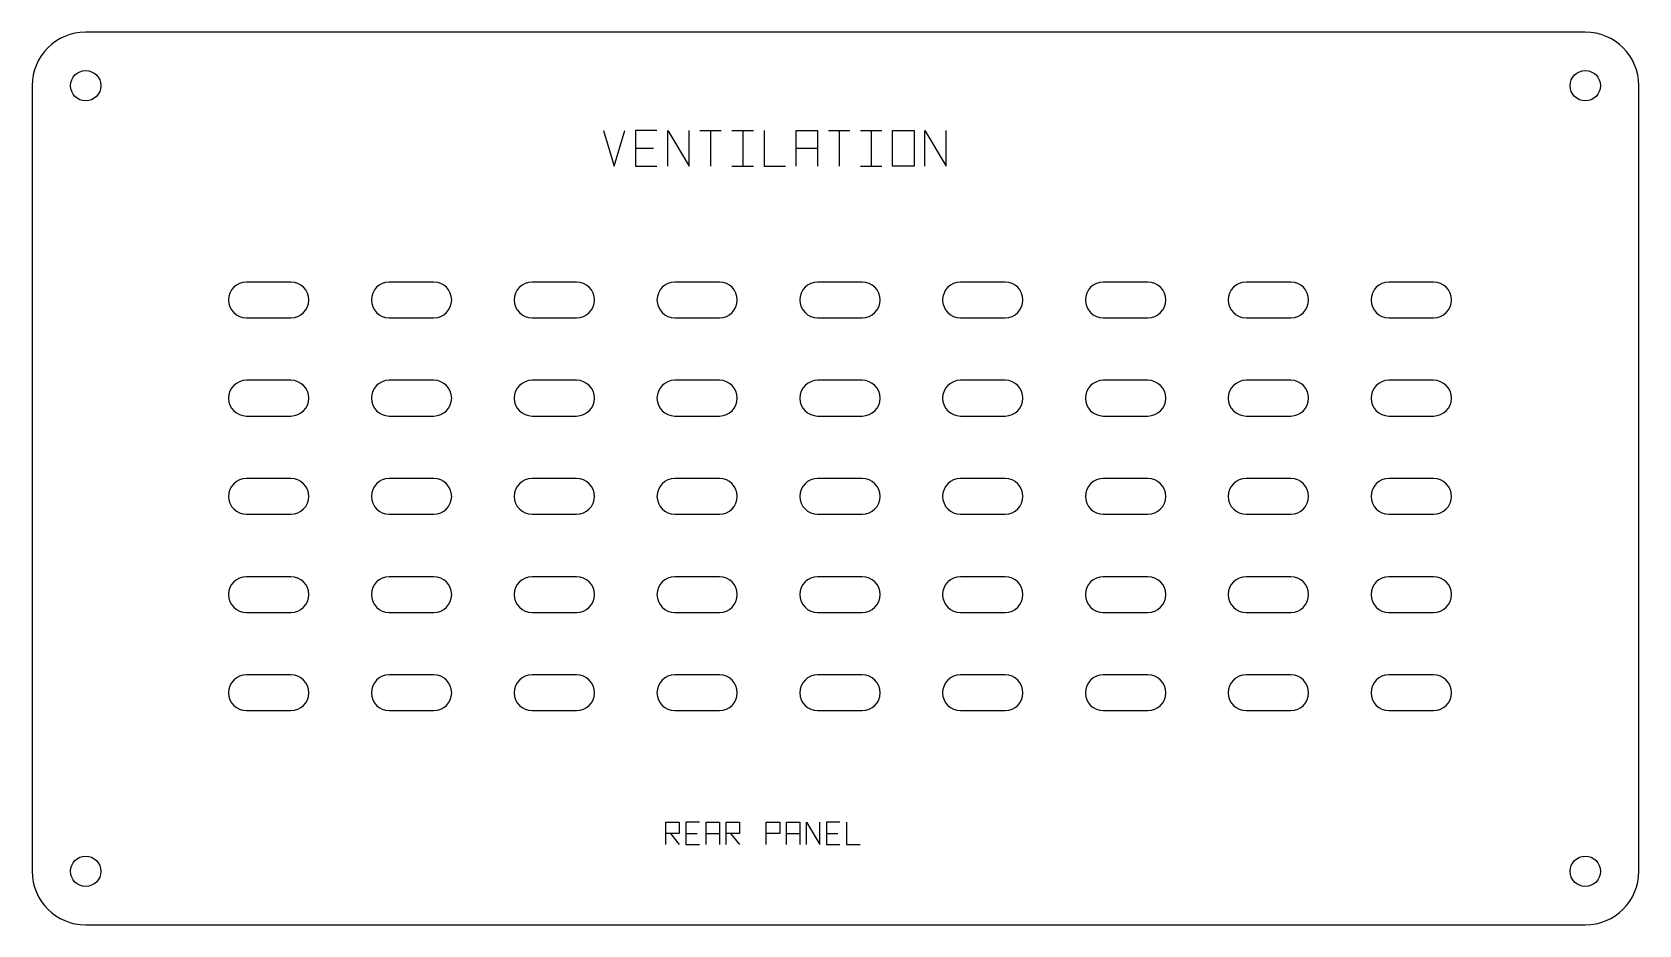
# Model space of a CAD drawing. Header units: millimetres. Extents: x 0 to 180, y 0 to 100.
import ezdxf

# ---------------------------------------------------------------- set-up
doc = ezdxf.new("R2010")
doc.units = ezdxf.units.MM

msp = doc.modelspace()

# ---------------------------------------------------------------- linework, layer by layer
at = {"color": 7}
for p, q in [((174, 100), (6, 100)), ((0, 94), (0, 6)), ((180, 6), (180, 94)), ((29, 72), (24, 72)), ((45, 72), (40, 72)), ((61, 72), (56, 72)), ((77, 72), (72, 72)), ((93, 72), (88, 72)), ((109, 72), (104, 72)), ((125, 72), (120, 72)), ((141, 72), (136, 72)), ((157, 72), (152, 72)), ((22, 70), (22, 70)), ((31, 70), (31, 70)), ((38, 70), (38, 70)), ((47, 70), (47, 70)), ((54, 70), (54, 70)), ((63, 70), (63, 70)), ((70, 70), (70, 70)), ((79, 70), (79, 70)), ((86, 70), (86, 70)), ((95, 70), (95, 70)), ((102, 70), (102, 70)), ((111, 70), (111, 70)), ((118, 70), (118, 70)), ((127, 70), (127, 70)), ((134, 70), (134, 70)), ((143, 70), (143, 70)), ((150, 70), (150, 70)), ((159, 70), (159, 70)), ((24, 68), (29, 68)), ((40, 68), (45, 68)), ((56, 68), (61, 68)), ((72, 68), (77, 68)), ((88, 68), (93, 68)), ((104, 68), (109, 68)), ((120, 68), (125, 68)), ((136, 68), (141, 68)), ((152, 68), (157, 68)), ((29, 61), (24, 61)), ((45, 61), (40, 61)), ((61, 61), (56, 61)), ((77, 61), (72, 61)), ((93, 61), (88, 61)), ((109, 61), (104, 61)), ((125, 61), (120, 61)), ((141, 61), (136, 61)), ((157, 61), (152, 61)), ((22, 59), (22, 59)), ((31, 59), (31, 59)), ((38, 59), (38, 59)), ((47, 59), (47, 59)), ((54, 59), (54, 59)), ((63, 59), (63, 59)), ((70, 59), (70, 59)), ((79, 59), (79, 59)), ((86, 59), (86, 59)), ((95, 59), (95, 59)), ((102, 59), (102, 59)), ((111, 59), (111, 59)), ((118, 59), (118, 59)), ((127, 59), (127, 59)), ((134, 59), (134, 59)), ((143, 59), (143, 59)), ((150, 59), (150, 59)), ((159, 59), (159, 59)), ((24, 57), (29, 57)), ((40, 57), (45, 57)), ((56, 57), (61, 57)), ((72, 57), (77, 57)), ((88, 57), (93, 57)), ((104, 57), (109, 57)), ((120, 57), (125, 57)), ((136, 57), (141, 57)), ((152, 57), (157, 57)), ((29, 50), (24, 50)), ((45, 50), (40, 50)), ((61, 50), (56, 50)), ((77, 50), (72, 50)), ((93, 50), (88, 50)), ((109, 50), (104, 50)), ((125, 50), (120, 50)), ((141, 50), (136, 50)), ((157, 50), (152, 50)), ((22, 48), (22, 48)), ((31, 48), (31, 48)), ((38, 48), (38, 48)), ((47, 48), (47, 48)), ((54, 48), (54, 48)), ((63, 48), (63, 48)), ((70, 48), (70, 48)), ((79, 48), (79, 48)), ((86, 48), (86, 48)), ((95, 48), (95, 48)), ((102, 48), (102, 48)), ((111, 48), (111, 48)), ((118, 48), (118, 48)), ((127, 48), (127, 48)), ((134, 48), (134, 48)), ((143, 48), (143, 48)), ((150, 48), (150, 48)), ((159, 48), (159, 48)), ((24, 46), (29, 46)), ((40, 46), (45, 46)), ((56, 46), (61, 46)), ((72, 46), (77, 46)), ((88, 46), (93, 46)), ((104, 46), (109, 46)), ((120, 46), (125, 46)), ((136, 46), (141, 46)), ((152, 46), (157, 46)), ((29, 39), (24, 39)), ((45, 39), (40, 39)), ((61, 39), (56, 39)), ((77, 39), (72, 39)), ((93, 39), (88, 39)), ((109, 39), (104, 39)), ((125, 39), (120, 39)), ((141, 39), (136, 39)), ((157, 39), (152, 39)), ((22, 37), (22, 37)), ((31, 37), (31, 37)), ((38, 37), (38, 37)), ((47, 37), (47, 37)), ((54, 37), (54, 37)), ((63, 37), (63, 37)), ((70, 37), (70, 37)), ((79, 37), (79, 37)), ((86, 37), (86, 37)), ((95, 37), (95, 37)), ((102, 37), (102, 37)), ((111, 37), (111, 37)), ((118, 37), (118, 37)), ((127, 37), (127, 37)), ((134, 37), (134, 37)), ((143, 37), (143, 37)), ((150, 37), (150, 37)), ((159, 37), (159, 37)), ((24, 35), (29, 35)), ((40, 35), (45, 35)), ((56, 35), (61, 35)), ((72, 35), (77, 35)), ((88, 35), (93, 35)), ((104, 35), (109, 35)), ((120, 35), (125, 35)), ((136, 35), (141, 35)), ((152, 35), (157, 35)), ((29, 28), (24, 28)), ((45, 28), (40, 28)), ((61, 28), (56, 28)), ((77, 28), (72, 28)), ((93, 28), (88, 28)), ((109, 28), (104, 28)), ((125, 28), (120, 28)), ((141, 28), (136, 28)), ((157, 28), (152, 28)), ((22, 26), (22, 26)), ((31, 26), (31, 26)), ((38, 26), (38, 26)), ((47, 26), (47, 26)), ((54, 26), (54, 26)), ((63, 26), (63, 26)), ((70, 26), (70, 26)), ((79, 26), (79, 26)), ((86, 26), (86, 26)), ((95, 26), (95, 26)), ((102, 26), (102, 26)), ((111, 26), (111, 26)), ((118, 26), (118, 26)), ((127, 26), (127, 26)), ((134, 26), (134, 26)), ((143, 26), (143, 26)), ((150, 26), (150, 26)), ((159, 26), (159, 26)), ((24, 24), (29, 24)), ((40, 24), (45, 24)), ((56, 24), (61, 24)), ((72, 24), (77, 24)), ((88, 24), (93, 24)), ((104, 24), (109, 24)), ((120, 24), (125, 24)), ((136, 24), (141, 24)), ((152, 24), (157, 24)), ((6, 0), (174, 0))]:
    msp.add_line(p, q, dxfattribs=at)
at = {"color": 4}
for p, q in [((64, 89), (65.2, 85)), ((65.2, 85), (66.4, 89)), ((70, 89), (67.6, 89)), ((67.6, 89), (67.6, 85)), ((71.2, 85), (71.2, 89)), ((71.2, 89), (73.6, 85)), ((73.6, 85), (73.6, 89)), ((74.8, 89), (77.2, 89)), ((76, 89), (76, 85)), ((78.4, 89), (80.8, 89)), ((79.6, 89), (79.6, 85)), ((82, 89), (82, 85)), ((85.6, 85), (85.6, 89)), ((85.6, 89), (88, 89)), ((88, 89), (88, 85)), ((89.2, 89), (91.6, 89)), ((90.4, 89), (90.4, 85)), ((92.8, 89), (95.2, 89)), ((94, 89), (94, 85)), ((96.4, 85), (96.4, 89)), ((96.4, 89), (98.8, 89)), ((98.8, 89), (98.8, 85)), ((100, 85), (100, 89)), ((100, 89), (102.4, 85)), ((102.4, 85), (102.4, 89)), ((67.6, 87), (69.6, 87)), ((85.6, 87), (88, 87)), ((67.6, 85), (70, 85)), ((78.4, 85), (80.8, 85)), ((82, 85), (84.4, 85)), ((92.8, 85), (95.2, 85)), ((98.8, 85), (96.4, 85)), ((71, 9), (71, 11.5)), ((71, 11.5), (72.5, 11.5)), ((72.5, 11.5), (72.5, 10.25)), ((74.75, 11.5), (73.25, 11.5)), ((73.25, 11.5), (73.25, 9)), ((75.5, 9), (75.5, 11.5)), ((75.5, 11.5), (77, 11.5)), ((77, 11.5), (77, 9)), ((77.75, 9), (77.75, 11.5)), ((77.75, 11.5), (79.25, 11.5)), ((79.25, 11.5), (79.25, 10.25)), ((82.25, 9), (82.25, 11.5)), ((82.25, 11.5), (83.75, 11.5)), ((83.75, 11.5), (83.75, 10.25)), ((84.5, 9), (84.5, 11.5)), ((84.5, 11.5), (86, 11.5)), ((86, 11.5), (86, 9)), ((86.75, 9), (86.75, 11.5)), ((86.75, 11.5), (88.25, 9)), ((88.25, 9), (88.25, 11.5)), ((90.5, 11.5), (89, 11.5)), ((89, 11.5), (89, 9)), ((91.25, 11.5), (91.25, 9)), ((72.5, 10.25), (71, 10.25)), ((71.5, 10.25), (72.5, 9)), ((73.25, 10.25), (74.5, 10.25)), ((73.25, 9), (74.75, 9)), ((75.5, 10.25), (77, 10.25)), ((79.25, 10.25), (77.75, 10.25)), ((78.25, 10.25), (79.25, 9)), ((83.75, 10.25), (82.25, 10.25)), ((84.5, 10.25), (86, 10.25)), ((89, 10.25), (90.25, 10.25)), ((89, 9), (90.5, 9)), ((91.25, 9), (92.75, 9))]:
    msp.add_line(p, q, dxfattribs=at)
at = {"color": 7}
for centre in [(6, 94), (174, 94), (6, 6), (174, 6)]:
    msp.add_circle(centre, 1.7, dxfattribs=at)
for centre, radius, start, end in [((6, 94), 6, 90, 180), ((174, 94), 6, 0, 90), ((24, 70), 2, 90, 180), ((29, 70), 2, 0, 90), ((40, 70), 2, 90, 180), ((45, 70), 2, 0, 90), ((56, 70), 2, 90, 180), ((61, 70), 2, 0, 90), ((72, 70), 2, 90, 180), ((77, 70), 2, 0, 90), ((88, 70), 2, 90, 180), ((93, 70), 2, 0, 90), ((104, 70), 2, 90, 180), ((109, 70), 2, 0, 90), ((120, 70), 2, 90, 180), ((125, 70), 2, 0, 90), ((136, 70), 2, 90, 180), ((141, 70), 2, 0, 90), ((152, 70), 2, 90, 180), ((157, 70), 2, 0, 90), ((24, 70), 2, 180, 270), ((29, 70), 2, 270, 360), ((40, 70), 2, 180, 270), ((45, 70), 2, 270, 360), ((56, 70), 2, 180, 270), ((61, 70), 2, 270, 360), ((72, 70), 2, 180, 270), ((77, 70), 2, 270, 360), ((88, 70), 2, 180, 270), ((93, 70), 2, 270, 360), ((104, 70), 2, 180, 270), ((109, 70), 2, 270, 360), ((120, 70), 2, 180, 270), ((125, 70), 2, 270, 360), ((136, 70), 2, 180, 270), ((141, 70), 2, 270, 360), ((152, 70), 2, 180, 270), ((157, 70), 2, 270, 360), ((24, 59), 2, 90, 180), ((29, 59), 2, 0, 90), ((40, 59), 2, 90, 180), ((45, 59), 2, 0, 90), ((56, 59), 2, 90, 180), ((61, 59), 2, 0, 90), ((72, 59), 2, 90, 180), ((77, 59), 2, 0, 90), ((88, 59), 2, 90, 180), ((93, 59), 2, 0, 90), ((104, 59), 2, 90, 180), ((109, 59), 2, 0, 90), ((120, 59), 2, 90, 180), ((125, 59), 2, 0, 90), ((136, 59), 2, 90, 180), ((141, 59), 2, 0, 90), ((152, 59), 2, 90, 180), ((157, 59), 2, 0, 90), ((24, 59), 2, 180, 270), ((29, 59), 2, 270, 360), ((40, 59), 2, 180, 270), ((45, 59), 2, 270, 360), ((56, 59), 2, 180, 270), ((61, 59), 2, 270, 360), ((72, 59), 2, 180, 270), ((77, 59), 2, 270, 360), ((88, 59), 2, 180, 270), ((93, 59), 2, 270, 360), ((104, 59), 2, 180, 270), ((109, 59), 2, 270, 360), ((120, 59), 2, 180, 270), ((125, 59), 2, 270, 360), ((136, 59), 2, 180, 270), ((141, 59), 2, 270, 360), ((152, 59), 2, 180, 270), ((157, 59), 2, 270, 360), ((24, 48), 2, 90, 180), ((29, 48), 2, 0, 90), ((40, 48), 2, 90, 180), ((45, 48), 2, 0, 90), ((56, 48), 2, 90, 180), ((61, 48), 2, 0, 90), ((72, 48), 2, 90, 180), ((77, 48), 2, 0, 90), ((88, 48), 2, 90, 180), ((93, 48), 2, 0, 90), ((104, 48), 2, 90, 180), ((109, 48), 2, 0, 90), ((120, 48), 2, 90, 180), ((125, 48), 2, 0, 90), ((136, 48), 2, 90, 180), ((141, 48), 2, 0, 90), ((152, 48), 2, 90, 180), ((157, 48), 2, 0, 90), ((24, 48), 2, 180, 270), ((29, 48), 2, 270, 360), ((40, 48), 2, 180, 270), ((45, 48), 2, 270, 360), ((56, 48), 2, 180, 270), ((61, 48), 2, 270, 360), ((72, 48), 2, 180, 270), ((77, 48), 2, 270, 360), ((88, 48), 2, 180, 270), ((93, 48), 2, 270, 360), ((104, 48), 2, 180, 270), ((109, 48), 2, 270, 360), ((120, 48), 2, 180, 270), ((125, 48), 2, 270, 360), ((136, 48), 2, 180, 270), ((141, 48), 2, 270, 360), ((152, 48), 2, 180, 270), ((157, 48), 2, 270, 360), ((24, 37), 2, 90, 180), ((29, 37), 2, 0, 90), ((40, 37), 2, 90, 180), ((45, 37), 2, 0, 90), ((56, 37), 2, 90, 180), ((61, 37), 2, 0, 90), ((72, 37), 2, 90, 180), ((77, 37), 2, 0, 90), ((88, 37), 2, 90, 180), ((93, 37), 2, 0, 90), ((104, 37), 2, 90, 180), ((109, 37), 2, 0, 90), ((120, 37), 2, 90, 180), ((125, 37), 2, 0, 90), ((136, 37), 2, 90, 180), ((141, 37), 2, 0, 90), ((152, 37), 2, 90, 180), ((157, 37), 2, 0, 90), ((24, 37), 2, 180, 270), ((29, 37), 2, 270, 360), ((40, 37), 2, 180, 270), ((45, 37), 2, 270, 360), ((56, 37), 2, 180, 270), ((61, 37), 2, 270, 360), ((72, 37), 2, 180, 270), ((77, 37), 2, 270, 360), ((88, 37), 2, 180, 270), ((93, 37), 2, 270, 360), ((104, 37), 2, 180, 270), ((109, 37), 2, 270, 360), ((120, 37), 2, 180, 270), ((125, 37), 2, 270, 360), ((136, 37), 2, 180, 270), ((141, 37), 2, 270, 360), ((152, 37), 2, 180, 270), ((157, 37), 2, 270, 360), ((24, 26), 2, 90, 180), ((29, 26), 2, 0, 90), ((40, 26), 2, 90, 180), ((45, 26), 2, 0, 90), ((56, 26), 2, 90, 180), ((61, 26), 2, 0, 90), ((72, 26), 2, 90, 180), ((77, 26), 2, 0, 90), ((88, 26), 2, 90, 180), ((93, 26), 2, 0, 90), ((104, 26), 2, 90, 180), ((109, 26), 2, 0, 90), ((120, 26), 2, 90, 180), ((125, 26), 2, 0, 90), ((136, 26), 2, 90, 180), ((141, 26), 2, 0, 90), ((152, 26), 2, 90, 180), ((157, 26), 2, 0, 90), ((24, 26), 2, 180, 270), ((29, 26), 2, 270, 360), ((40, 26), 2, 180, 270), ((45, 26), 2, 270, 360), ((56, 26), 2, 180, 270), ((61, 26), 2, 270, 360), ((72, 26), 2, 180, 270), ((77, 26), 2, 270, 360), ((88, 26), 2, 180, 270), ((93, 26), 2, 270, 360), ((104, 26), 2, 180, 270), ((109, 26), 2, 270, 360), ((120, 26), 2, 180, 270), ((125, 26), 2, 270, 360), ((136, 26), 2, 180, 270), ((141, 26), 2, 270, 360), ((152, 26), 2, 180, 270), ((157, 26), 2, 270, 360), ((6, 6), 6, 180, 270), ((174, 6), 6, 270, 360)]:
    msp.add_arc(centre, radius, start, end, dxfattribs=at)

doc.saveas('drawing.dxf')
